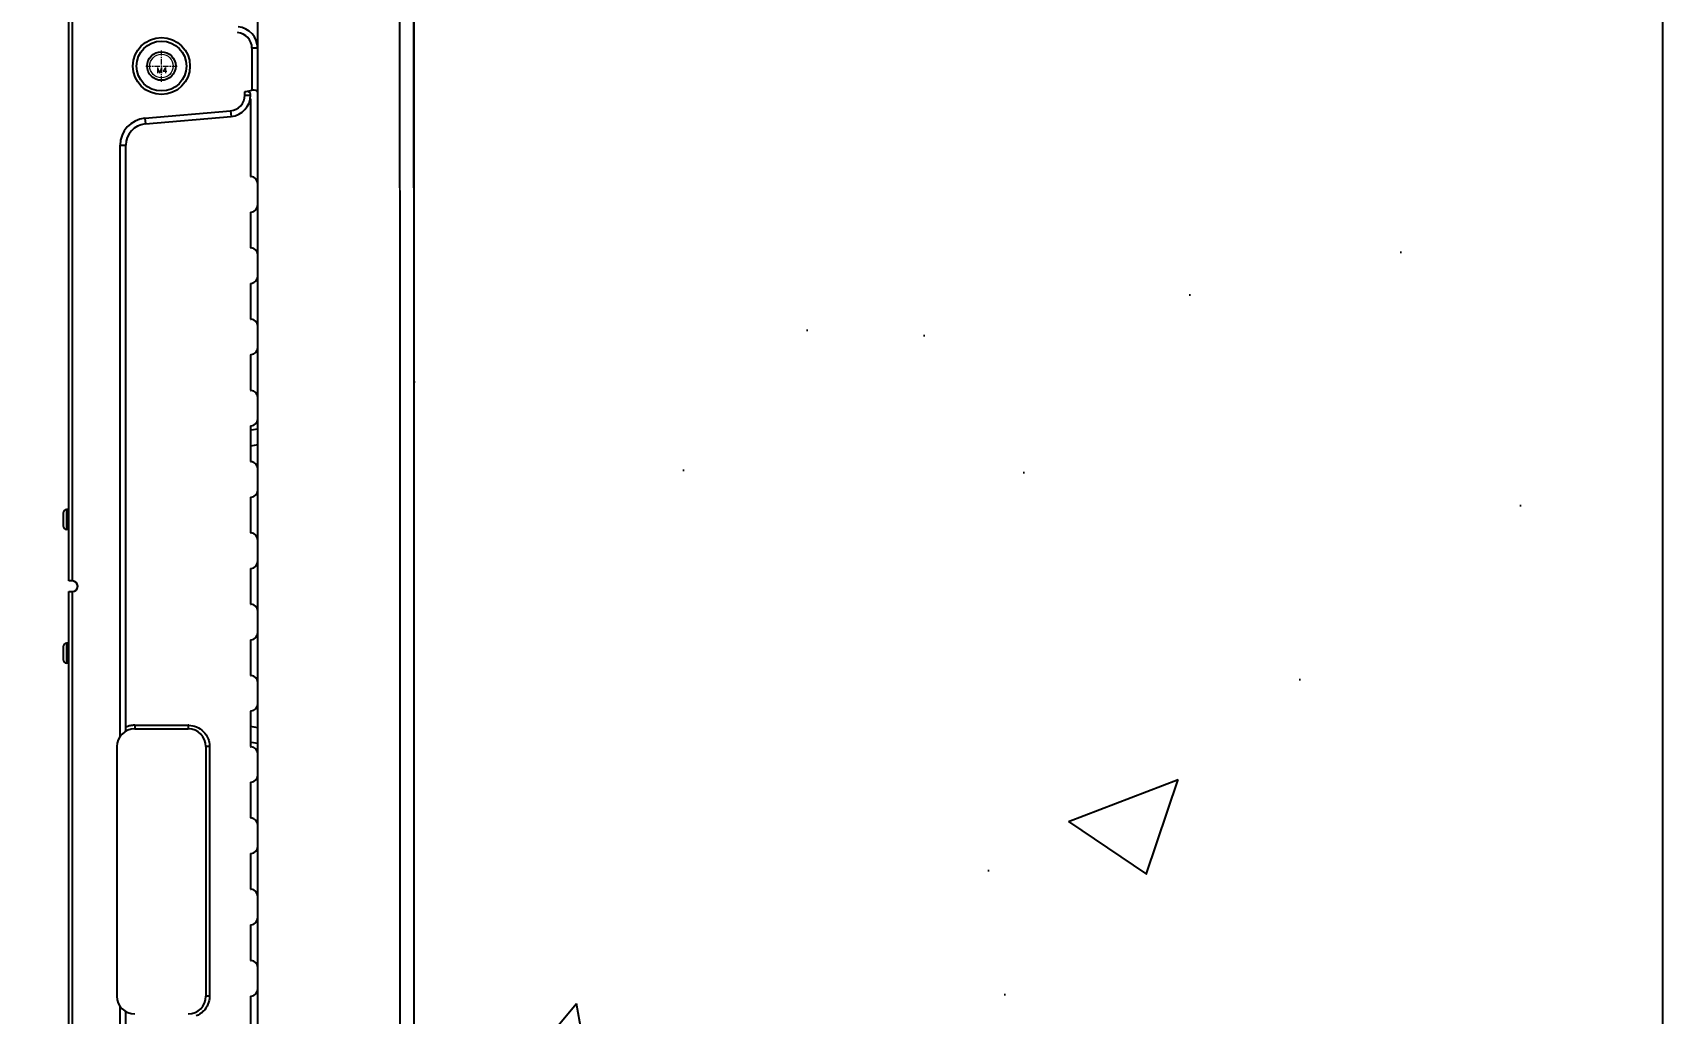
# Model space of a CAD drawing. Header units: inches. Extents: x 21247 to 41470, y -17428 to -10279.
# Drawn here: x 38634.6 to 38863.2, y -13002.9 to -12865.3 of the extents above; entities that cross this region are included whole.
import ezdxf

# ---------------------------------------------------------------- set-up
doc = ezdxf.new("R2010")
doc.units = ezdxf.units.IN
doc.header["$LTSCALE"] = 1.21
doc.header["$MEASUREMENT"] = 0
doc.header["$PDMODE"] = 3
doc.header["$PDSIZE"] = 0.3125
doc.linetypes.add('CENTER', pattern=[0.6, 0.375, -0.075, 0.075, -0.075])
doc.layers.get('0').update_dxf_attribs({"linetype": 'CONTINUOUS'})
doc.layers.get('Defpoints').update_dxf_attribs({"linetype": 'CONTINUOUS'})
doc.layers.add('02___PRT_ALL_AXES', color=7, linetype='CONTINUOUS')
doc.layers.add('screw', color=33, linetype='CONTINUOUS', lineweight=13)
doc.styles.get("Standard").update_dxf_attribs({"font": 'txt', "width": 0.8})
doc.styles.add('TXT', font='txt.shx', dxfattribs={"bigfont": 'gbcbig.shx'})
doc.dimstyles.new('001', dxfattribs={"dimscale": 2, "dimtxt": 2.5, "dimasz": 2.5, "dimexe": 1.25, "dimexo": 0, "dimtad": 0, "dimdsep": 46, "dimtxsty": 'Standard', "dimcen": 2.5, "dimclrd": 4, "dimclre": 4, "dimclrt": 3, "dimadec": 0, "dimazin": 0, "dimtfac": 1, "dimtmove": 0, "dimatfit": 3, "dimfxl": 1, "dimarcsym": 0})

# ---------------------------------------------------------------- blocks, each defined once
blk = doc.blocks.new('screw_m4_l')
at = {"layer": 'screw', "color": 1, "linetype": 'CENTER', "ltscale": 1.679339}
for p, q in [((-2.2, 0), (2.2, 0)), ((0, -2.2), (0, 2.2))]:
    blk.add_line(p, q, dxfattribs=at)
at = {"layer": 'screw', "color": 33}
blk.add_circle((0, 0), 1.65, dxfattribs=at)
at = {"layer": 'screw', "color": 92}
blk.add_arc((0, 0), 2, 270, 180, dxfattribs=at)
at = {"layer": 'screw', "color": 6, "style": 'TXT'}
blk.add_text('M4', height=0.8, dxfattribs=at).set_placement((-0.68, -1))
blk = doc.blocks.new('*U964')
at = {"color": 6}
for p, q in [((0, -1.4), (0, 1.4)), ((0.5, -0.9), (0.5, 0.9))]:
    blk.add_line(p, q, dxfattribs=at)
at = {"color": 6, "linetype": 'Continuous'}
for centre, start, end in [((0, 0.9), 0, 90), ((0, -0.9), 270, 0)]:
    blk.add_arc(centre, 0.5, start, end, dxfattribs=at)
at = {"layer": '02___PRT_ALL_AXES', "color": 6, "linetype": 'Continuous'}
for p, q in [((-0.3, 1.4), (0, 1.4)), ((-0.3, -1.4), (0, -1.4))]:
    blk.add_line(p, q, dxfattribs=at)
blk = doc.blocks.new('A$C0B6366F5')
at = {"color": 1, "rotation": 180}
blk.add_blockref('*U964', (0, 0), dxfattribs=at)
blk = doc.blocks.new('*U968')
at = {"color": 4, "linetype": 'Continuous'}
for p, q in [((-13.6, 0.75), (-13.6, 168.75)), ((-13.1, 0.75), (-13.1, 168.75)), ((12.9, -157.49), (12.9, 157.49)), ((12.1, 75.5), (12.1, 69.6)), ((12.9, 75.5), (12.1, 75.5)), ((11.1, 69.39), (12.1, 69.6)), ((11.1, 68.91), (11.1, 69.39)), ((11.1, 68.91), (11.9, 68.91)), ((11.9, 68.91), (11.9, 69.07)), ((-2.93, 65.67), (9.09, 66.72)), ((9.09, 66.72), (9.16, 65.92)), ((11.89, 68.42), (11.9, 57.5)), ((-2.93, 65.67), (-2.86, 64.87)), ((-2.86, 64.87), (9.16, 65.92)), ((-6.4, -21.07), (-6.4, 61.88)), ((-6.4, 61.88), (-5.6, 61.88)), ((-5.6, -20.33), (-5.6, 61.88)), ((11.9, 57.5), (11.99, 57.49)), ((11.9, 52.5), (11.99, 52.51)), ((11.9, 52.5), (11.9, 47.5)), ((11.9, 47.5), (11.99, 47.49)), ((11.9, 42.5), (11.99, 42.51)), ((11.9, 42.5), (11.9, 37.5)), ((11.9, 37.5), (11.99, 37.49)), ((11.9, 32.5), (11.99, 32.51)), ((11.9, 32.5), (11.9, 27.5)), ((11.9, 27.5), (11.99, 27.49)), ((11.9, 22.5), (11.99, 22.51)), ((11.9, 22.5), (11.9, 17.5)), ((12.9, 22.06), (11.99, 21.92)), ((12.9, 19.86), (11.9, 19.68)), ((11.9, 17.5), (11.99, 17.49)), ((11.9, 12.5), (11.99, 12.51)), ((11.9, 12.5), (11.9, 7.5)), ((11.9, 7.5), (11.99, 7.49)), ((11.9, 2.5), (11.99, 2.51)), ((11.9, 2.5), (11.9, -2.5)), ((-13.1, 0.75), (-13.6, 0.75)), ((-13.6, -168.75), (-13.6, -0.75)), ((-13.6, -0.75), (-13.1, -0.75)), ((-13.1, -168.75), (-13.1, -0.75)), ((11.9, -2.5), (11.99, -2.51)), ((11.9, -7.5), (11.99, -7.49)), ((11.9, -7.5), (11.9, -12.5)), ((11.9, -12.5), (11.99, -12.51)), ((11.9, -17.5), (11.99, -17.49)), ((11.9, -17.5), (11.9, -22.5)), ((-4.34, -19.5), (-4.35, -20)), ((-4.35, -20), (3.15, -20)), ((-4.34, -19.5), (3.16, -19.5)), ((3.16, -19.5), (3.15, -20)), ((12.9, -19.86), (11.9, -19.68)), ((-6.85, -22.5), (-6.85, -57.5)), ((6.16, -22.5), (5.65, -22.5)), ((5.65, -22.5), (5.65, -57.5)), ((6.16, -22.5), (6.16, -57.5)), ((11.9, -22.5), (11.99, -22.51)), ((12.9, -22.06), (11.99, -21.92)), ((11.9, -27.5), (11.99, -27.49)), ((11.9, -27.5), (11.9, -32.5)), ((11.9, -32.5), (11.99, -32.51)), ((11.9, -37.5), (11.99, -37.49)), ((11.9, -37.5), (11.9, -42.5)), ((11.9, -42.5), (11.99, -42.51)), ((11.9, -47.5), (11.99, -47.49)), ((11.9, -47.5), (11.9, -52.5)), ((11.9, -52.5), (11.99, -52.51)), ((-6.4, -63.9), (-6.4, -58.93)), ((6.16, -57.5), (5.65, -57.5)), ((11.9, -57.5), (11.99, -57.49)), ((11.9, -57.5), (11.9, -66.9)), ((-5.6, -63.9), (-5.6, -59.67))]:
    blk.add_line(p, q, dxfattribs=at)
for radius in [4, 3.5]:
    blk.add_circle((-0.6, 73), radius, dxfattribs=at)
at = {"color": 4}
blk.add_circle((-0.6, 73), 2, dxfattribs=at)
at = {"color": 4, "linetype": 'Continuous'}
for centre, radius, start, end in [((9.9, 75.5), 3, 0, 85), ((9.9, 75.5), 2.2, 0, 85), ((8.9, 68.91), 2.2, 275, 0), ((8.9, 68.91), 3, 275, 0), ((-2.6, 61.88), 3.8, 95, 180), ((-2.6, 61.88), 3, 95, 180), ((11.9, 56.5), 1, 0, 85), ((11.9, 53.5), 1, 275, 0), ((11.9, 46.5), 1, 0, 85), ((11.9, 43.5), 1, 275, 0), ((11.9, 36.5), 1, 0, 85), ((11.9, 33.5), 1, 275, 0), ((11.9, 26.5), 1, 0, 85), ((11.9, 23.5), 1, 275, 0), ((11.9, 16.5), 1, 0, 85), ((11.9, 13.5), 1, 275, 0), ((11.9, 6.5), 1, 0, 85), ((11.9, 3.5), 1, 275, 0), ((-13.1, 0), 0.75, 270, 90), ((11.9, -3.5), 1, 0, 85), ((11.9, -6.5), 1, 275, 0), ((11.9, -13.5), 1, 0, 85), ((11.9, -16.5), 1, 275, 0), ((-4.35, -22.5), 2.5, 90, 180), ((-4.34, -22.46), 2.97, 102.5379, 115.0862), ((-4.34, -22.51), 3.01, 89.9598, 102.4086), ((3.15, -22.5), 2.5, 0, 90), ((3.16, -22.48), 2.98, 88.3844, 89.9994), ((3.11, -22.5), 3.06, 359.999, 1.8008), ((11.9, -23.5), 1, 0, 85), ((11.9, -26.5), 1, 275, 0), ((11.9, -33.5), 1, 0, 85), ((11.9, -36.5), 1, 275, 0), ((11.9, -43.5), 1, 0, 85), ((11.9, -46.5), 1, 275, 0), ((11.9, -53.5), 1, 0, 85), ((11.9, -56.5), 1, 275, 0), ((-4.35, -57.5), 2.5, 180, 270), ((3.15, -57.5), 2.5, 270, 0), ((3.19, -57.5), 2.98, 358.092, 359.9991)]:
    blk.add_arc(centre, radius, start, end, dxfattribs=at)
for centre in [(11.1, 68.9), (12.1, 69.11)]:
    blk.add_ellipse(centre, major_axis=(0.787, 0.252), ratio=0.576693, start_param=-0.182915, end_param=1.387881, dxfattribs=at)
for points in [[(3.25, -19.5), (3.61, -19.51), (3.98, -19.59), (4.32, -19.73)], [(5.95, -21.38), (6.08, -21.7), (6.15, -22.06), (6.16, -22.4)], [(6.16, -57.6), (6.15, -57.96), (6.07, -58.32), (5.93, -58.65)]]:
    blk.add_open_spline(points, degree=3, dxfattribs=at)
for points, knots in [([(4.32, -19.73), (4.68, -19.88), (5.36, -20.34), (5.8, -21.02), (5.95, -21.38)], [0, 0, 0, 0, 0.501925, 1, 1, 1, 1]), ([(5.93, -58.65), (5.78, -59.02), (5.33, -59.69), (4.65, -60.14), (4.28, -60.28)], [0, 0, 0, 0, 0.501882, 1, 1, 1, 1])]:
    blk.add_open_spline(points, degree=3, knots=knots, dxfattribs=at)
at = {"color": 4}
for p in [(-13.9, 9.38), (-13.9, -9.38)]:
    blk.add_blockref('A$C0B6366F5', p, dxfattribs=at)
at = {"layer": 'screw', "color": 4}
blk.add_blockref('screw_m4_l', (-0.6, 73), dxfattribs=at)
blk = doc.blocks.new('*U967')
at = {"color": 0, "linetype": 'ByBlock', "lineweight": -2, "transparency": 16777216}
blk.add_blockref('*U968', (0, -1012.5), dxfattribs=at)
blk = doc.blocks.new('*D972')
at = {"color": 4, "linetype": 'Continuous', "lineweight": -2, "transparency": 16777216}
for p, q in [((38637.75, -11416.21), (38472.31, -11416.21)), ((38474.81, -11421.21), (38474.81, -12709.71)), ((38474.81, -14240.71), (38474.81, -12952.21)), ((38644.36, -14245.71), (38472.31, -14245.71))]:
    blk.add_line(p, q, dxfattribs=at)
at = {"color": 4, "transparency": 16777216}
for points in [[(38473.98, -11421.21), (38475.65, -11421.21), (38474.81, -11416.21)], [(38473.98, -14240.71), (38475.65, -14240.71), (38474.81, -14245.71)]]:
    blk.add_solid(points, dxfattribs=at)
at = {"layer": 'Defpoints', "color": 0, "transparency": 16777216}
for p in [(38474.81, -11416.21), (38637.75, -11416.21), (38644.36, -14245.71)]:
    blk.add_point(p, dxfattribs=at)
at = {"color": 3, "transparency": 16777216, "insert": (38474.81, -12830.96), "char_height": 60, "attachment_point": 5, "rotation": 90}
blk.add_mtext('2829.5', dxfattribs=at)

msp = doc.modelspace()

# ---------------------------------------------------------------- hatches: boundary and pattern name
h = msp.add_hatch()
h.set_pattern_fill('AR-CONC', color=8, scale=22, style=0)
h.set_pattern_definition([(50, (13066.1, -7026.9), (157.79724, -13.8055), [16.5, -181.5]), (355, (13066.1, -7026.9), (-30.5253, 165.4823), [13.2, -145.2]), (100.4514, (13079.25, -7028.05), (127.2721, 151.6767), [14.0228, -154.2513]), (46.1842, (13066.1, -6982.9), (234.793, -36.4142), [24.75, -272.25]), (96.6356, (13085.66, -6985.94), (205.6258, 214.306), [21.0343, -231.3769]), (351.1842, (13066.1, -6982.9), (205.6256, 214.306), [19.8, -217.8]), (21, (13088.1, -6993.9), (131.31955, -88.57616), [16.5, -181.5]), (326, (13088.1, -6993.9), (53.5294, 159.533), [13.2, -145.2]), (71.4514, (13099.04, -7001.29), (184.849, 70.9567), [14.0228, -154.2513]), (37.5, (13066.1, -7026.905), (2.67517, 73.23665), [0, -143.44, 0, -147.4, 0, -145.75]), (7.5, (13066.1, -7026.905), (57.8753, 86.77058), [0, -84.04, 0, -140.14, 0, -55.55]), (327.5, (13017.04, -7026.905), (117.44094, -4.96207), [0, -55, 0, -171.6, 0, -227.7]), (317.5, (12995.04, -7026.9), (128.30096, 22.0231), [0, -71.5, 0, -113.96, 0, -161.7])])
h.paths.add_polyline_path([(38688.104, -11302.766), (38863.228, -11302.766), (38863.228, -14344.782), (38688.104, -14344.782)])

# ---------------------------------------------------------------- linework, layer by layer
at = {"color": 8}
msp.add_lwpolyline([(38688.104, -11302.766), (38863.228, -11302.766), (38863.228, -14344.782), (38688.104, -14344.782)], close=True, dxfattribs=at)
at = {"color": 6}
msp.add_lwpolyline([(38688.049, -11587.213), (38686.049, -11587.213), (38686.104, -14187.213), (38688.104, -14187.213)], close=True, dxfattribs=at)

# ---------------------------------------------------------------- block references
at = {"color": 1}
msp.add_blockref('*U967', (38653.245, -11930.463), dxfattribs=at)

# ---------------------------------------------------------------- dimensions: what is measured, and where the dimension line sits
dim = msp.add_linear_dim(base=(38474.812, -11416.213), p1=(38644.357, -14245.713), p2=(38637.745, -11416.213), angle=90, dimstyle='001', override={"dimtxt": 30, "dimdec": 1, "dimfxl": 1.25}, dxfattribs=at)
dim.commit()
dim.dimension.update_dxf_attribs({"geometry": '*D972', "text_midpoint": (38474.812, -12830.963), "dimtype": 160})

doc.saveas('drawing.dxf')
